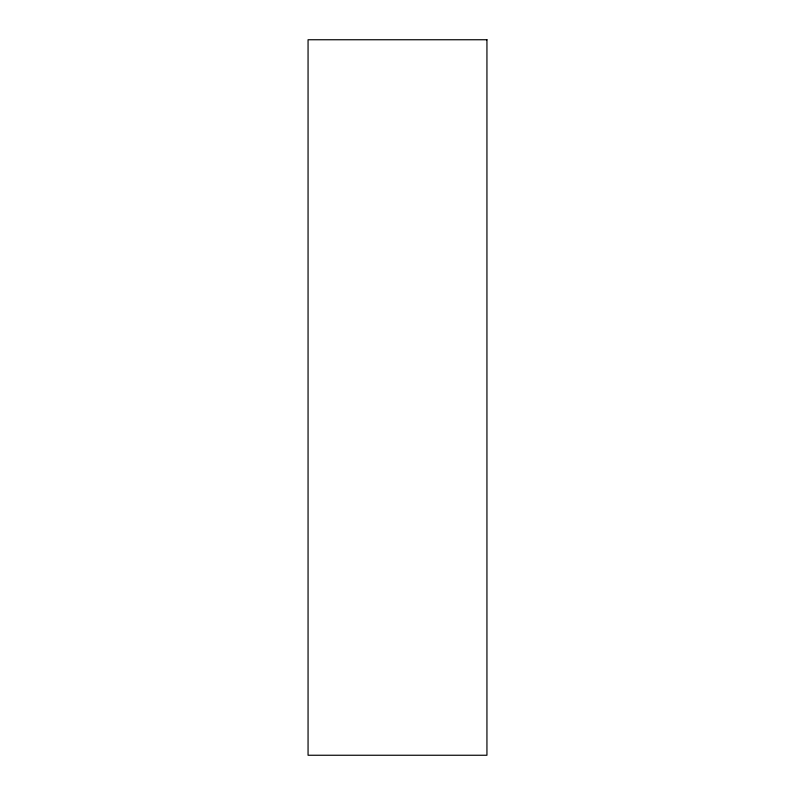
<?xml version="1.0" encoding="UTF-8"?>
<svg xmlns="http://www.w3.org/2000/svg" width="795" height="795" viewBox="0 0 795 795"><rect width="100%" height="100%" fill="white"/><g stroke="black" fill="none" stroke-linecap="round" stroke-linejoin="round"><path stroke-width="1.19" d="M486.938 39.75L308.062 39.75L308.062 755.25L486.938 755.25L486.938 39.75"/></g></svg>
